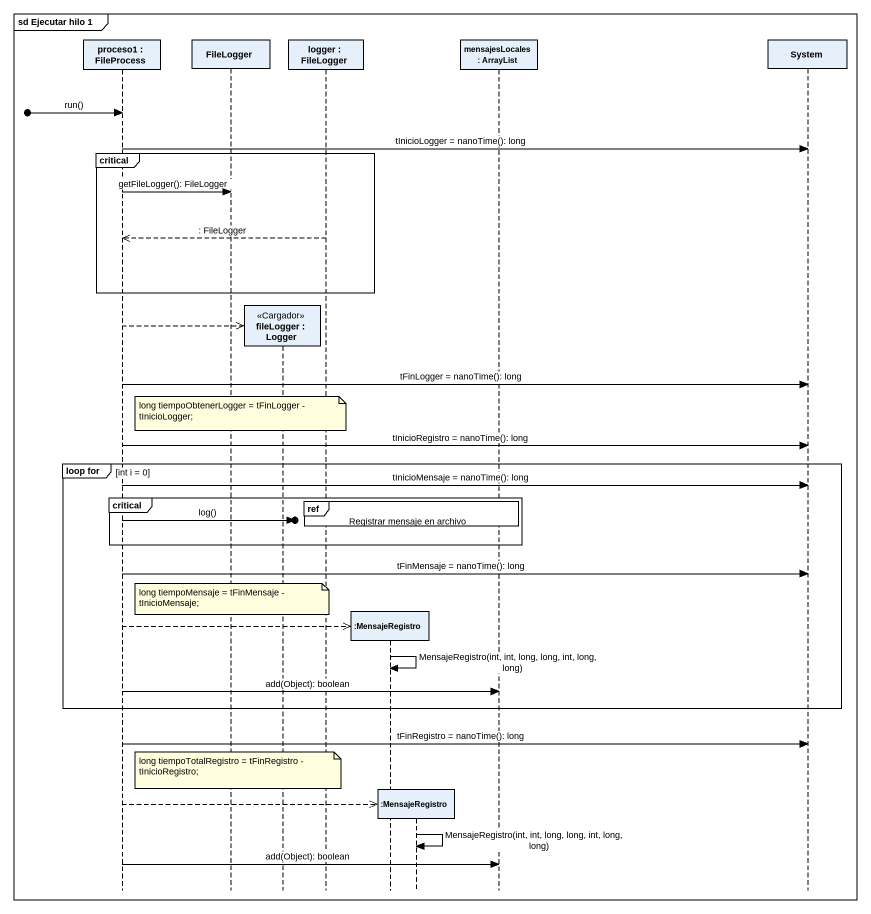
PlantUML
@startuml
mainframe sd Ejecutar hilo 1
hide footbox
participant "proceso1 : FileProcess" as proceso1
participant FileLogger
participant "fileLogger : Logger" as fileLogger <<Cargador>>
participant "logger : FileLogger" as logger
participant ":MensajeRegistro" as MensajeRegistro
participant ":MensajeRegistro" as MensajeRegistro_2
participant "mensajesLocales : ArrayList" as mensajesLocales
participant System

[o-> proceso1 : run()
proceso1 -> System : tInicioLogger = nanoTime(): long
critical
  proceso1 -> FileLogger : getFileLogger(): FileLogger
  logger -->> proceso1 : : FileLogger
end
proceso1 -->> fileLogger **
proceso1 -> System : tFinLogger = nanoTime(): long
note over FileLogger : long tiempoObtenerLogger = tFinLogger - tInicioLogger;
proceso1 -> System : tInicioRegistro = nanoTime(): long
group loop for [int i = 0]
  proceso1 -> System : tInicioMensaje = nanoTime(): long
  critical
    ref over logger, MensajeRegistro, MensajeRegistro_2, mensajesLocales : Registrar mensaje en archivo
    proceso1 ->o] : log()
  end
  proceso1 -> System : tFinMensaje = nanoTime(): long
  note over FileLogger : long tiempoMensaje = tFinMensaje - tInicioMensaje;
  proceso1 -->> MensajeRegistro **
  MensajeRegistro -> MensajeRegistro : MensajeRegistro(int, int, long, long, int, long, long)
  proceso1 -> mensajesLocales : add(Object): boolean
end
proceso1 -> System : tFinRegistro = nanoTime(): long
note over FileLogger : long tiempoTotalRegistro = tFinRegistro - tInicioRegistro;
proceso1 -->> MensajeRegistro_2 **
MensajeRegistro_2 -> MensajeRegistro_2 : MensajeRegistro(int, int, long, long, int, long, long)
proceso1 -> mensajesLocales : add(Object): boolean
@enduml
